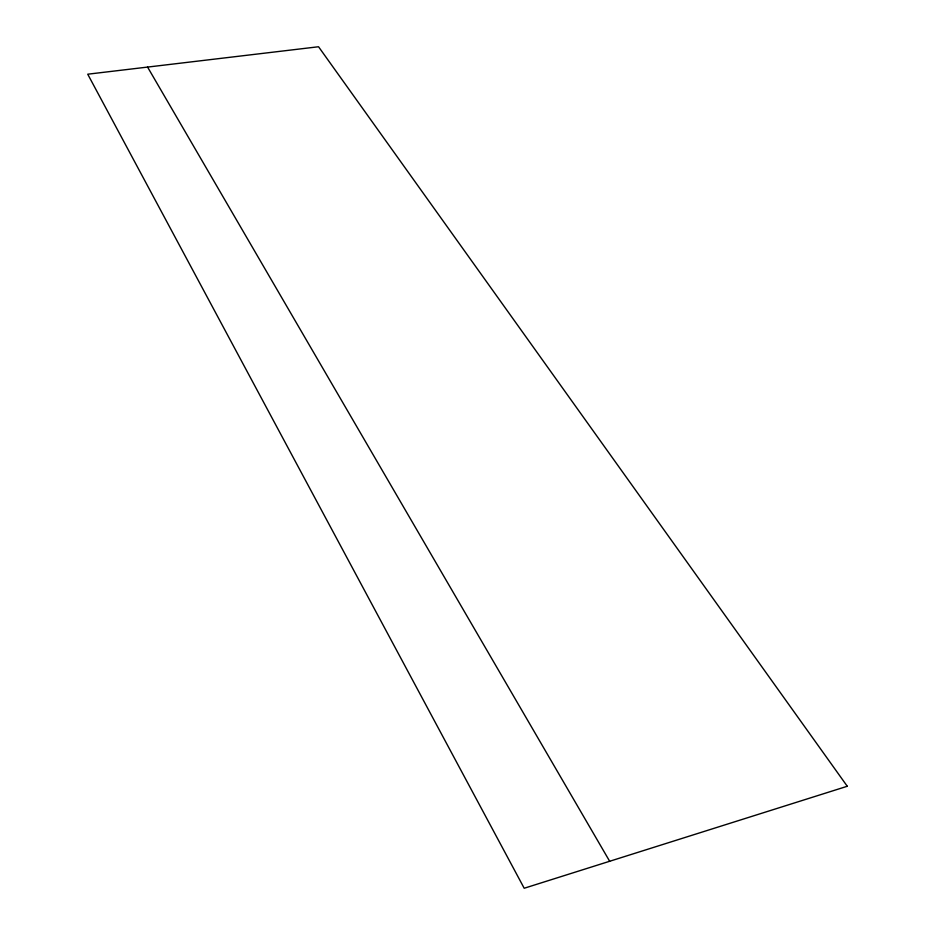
<?xml version="1.0" encoding="UTF-8"?>
<svg xmlns="http://www.w3.org/2000/svg" width="935" height="935" viewBox="0 0 935 935"><rect width="100%" height="100%" fill="white"/><g stroke="black" fill="none" stroke-linecap="round" stroke-linejoin="round"><path stroke-width="1.4" d="M147.578 67.086L609.667 861.264M847.274 786.265L524.196 888.25L87.726 74.204L318.543 46.75L847.274 786.265"/></g></svg>
